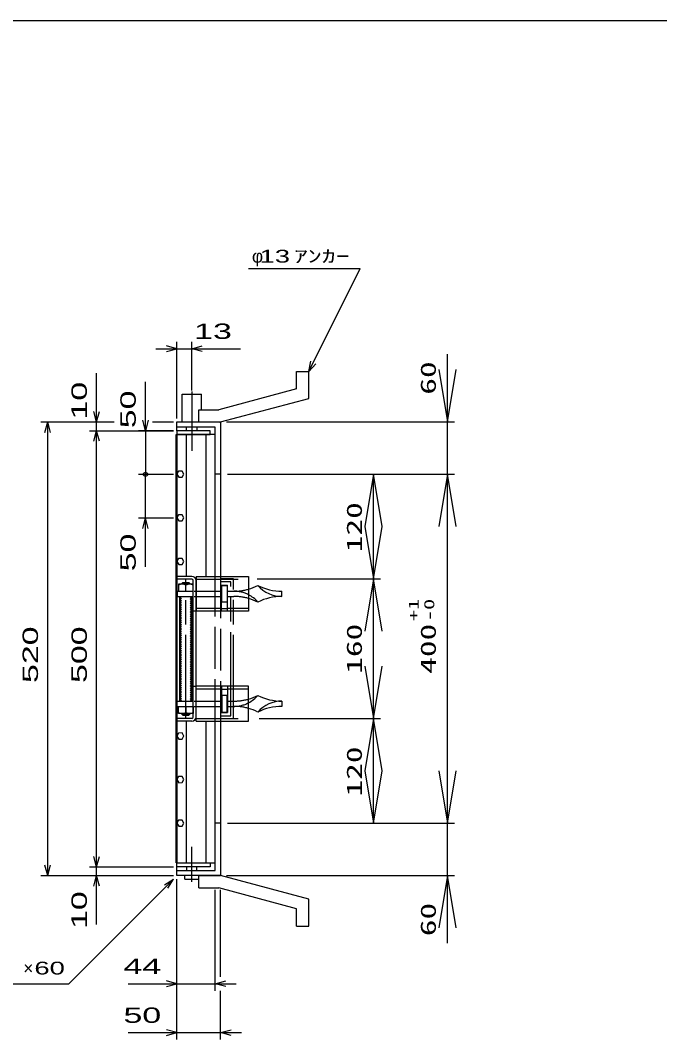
# Model space of a CAD drawing. Units: millimetres, scale not verified. Extents: x -1456 to 1389, y -1026 to 839.
# Drawn here: x -266 to 467, y -330 to 839 of the extents above; entities that cross this region are included whole.
import ezdxf
from ezdxf.enums import TextEntityAlignment as Align

# ---------------------------------------------------------------- set-up
doc = ezdxf.new("R2010")
doc.units = ezdxf.units.MM
doc.header["$LTSCALE"] = 8
for name, pattern in [('CHAIN', [18.5, 12, -1.5, 3.5, -1.5]), ('CHAIN_DOUBLE_DASH', [23.5, 12, -1.5, 3.5, -1.5, 3.5, -1.5]), ('DASHED', [7.5, 6, -1.5]), ('LONG_DASHED_DOTTED', [15.25, 12, -1.5, 0.25, -1.5])]:
    doc.linetypes.add(name, pattern=pattern)
for name, color, linetype, lineweight in [('0_2', 150, 'Continuous', 25), ('16', 3, 'Continuous', 25), ('17', 2, 'Continuous', 25), ('19', 6, 'Continuous', 25), ('22', 4, 'Continuous', 25)]:
    doc.layers.add(name, color=color, linetype=linetype, lineweight=lineweight)
doc.styles.add('ベクトル', font='')
doc.styles.add('ＭＳ ゴシック', font='')
doc.styles.get('ベクトル').set_extended_font_data('ベクトル')
doc.styles.get('ＭＳ ゴシック').set_extended_font_data('MS Gothic')

# ---------------------------------------------------------------- blocks, each defined once
blk = doc.blocks.new('open_arrow')
at = {"color": 0, "linetype": 'Continuous', "lineweight": -2}
blk.add_lwpolyline([(7.5, 1.25), (0, 0), (7.5, -1.25)], dxfattribs=at)

msp = doc.modelspace()

# ---------------------------------------------------------------- hatches: boundary and pattern name
at = {"layer": '17', "lineweight": 13}
h = msp.add_hatch(dxfattribs=at)
h.set_pattern_fill('USER', style=0, pattern_type=2)
h.set_pattern_definition([(135, (-132.931, 460.866), (-1.06066, -1.06066), [])])
h.paths.add_polyline_path([(-83.129, 58.5), (-83.129, 178.5), (-81.129, 178.5), (-81.129, 58.5)])
h = msp.add_hatch(dxfattribs=at)
h.set_pattern_fill('USER', style=0, pattern_type=2)
h.set_pattern_definition([(135, (-125.931, 460.866), (-1.06066, -1.06066), [])])
h.paths.add_polyline_path([(-71.129, 58.5), (-71.129, 178.5), (-69.129, 178.5), (-69.129, 58.5)])

# ---------------------------------------------------------------- linework, layer by layer
at = {"layer": '0_2'}
msp.add_line((-1379.2, 838.8), (1388.8, 838.8), dxfattribs=at)
at = {"layer": '16'}
for p, q in [((-87.129, -127), (-87.129, 364)), ((-87.129, 364), (-86.429, 364)), ((-48.429, 368.5), (-86.429, 368.5)), ((-86.429, 368.5), (-86.429, 364)), ((-86.429, 364), (-48.429, 364)), ((-86.429, 364), (-86.429, -127)), ((-42.429, 364), (-86.429, 364)), ((-75.929, 364), (-75.929, 201.5)), ((-52.929, 201.5), (-52.929, 364)), ((-48.429, 364), (-48.429, 368.5)), ((-42.429, 201.5), (-42.429, 364)), ((-84.453, 321.95), (-86.429, 318.472)), ((-86.429, 318.472), (-84.404, 315.022)), ((-80.453, 321.978), (-84.453, 321.95)), ((-78.429, 318.5), (-80.453, 321.978)), ((-80.405, 315.05), (-78.429, 318.528)), ((-84.404, 315.022), (-80.405, 315.05)), ((-84.453, 271.95), (-86.429, 268.472)), ((-80.453, 271.978), (-84.453, 271.95)), ((-78.429, 268.5), (-80.453, 271.978)), ((-86.429, 268.472), (-84.404, 265.022)), ((-84.404, 265.022), (-80.405, 265.05)), ((-80.405, 265.05), (-78.429, 268.528)), ((-80.453, 221.978), (-84.453, 221.95)), ((-78.429, 218.5), (-80.453, 221.978)), ((-84.453, 221.95), (-86.429, 218.472)), ((-86.429, 218.472), (-84.404, 215.022)), ((-84.404, 215.022), (-80.405, 215.05)), ((-80.405, 215.05), (-78.429, 218.528)), ((-75.929, 35.5), (-75.929, -127)), ((-52.929, -127), (-52.929, 35.5)), ((-42.429, -127), (-42.429, 35.5)), ((-84.453, 21.95), (-86.429, 18.472)), ((-86.429, 18.472), (-84.404, 15.022)), ((-80.453, 21.978), (-84.453, 21.95)), ((-84.404, 15.022), (-80.405, 15.05)), ((-78.429, 18.5), (-80.453, 21.978)), ((-80.405, 15.05), (-78.429, 18.528)), ((-84.453, -28.05), (-86.429, -31.528)), ((-86.429, -31.528), (-84.404, -34.978)), ((-80.453, -28.022), (-84.453, -28.05)), ((-84.404, -34.978), (-80.405, -34.95)), ((-78.429, -31.5), (-80.453, -28.022)), ((-80.405, -34.95), (-78.429, -31.472)), ((-84.453, -78.05), (-86.429, -81.528)), ((-86.429, -81.528), (-84.404, -84.978)), ((-80.453, -78.022), (-84.453, -78.05)), ((-78.429, -81.5), (-80.453, -78.022)), ((-80.405, -84.95), (-78.429, -81.472)), ((-84.404, -84.978), (-80.405, -84.95)), ((-86.429, -127), (-87.129, -127)), ((-86.429, -127), (-48.429, -127)), ((-86.429, -131.5), (-86.429, -127)), ((-86.429, -127), (-42.429, -127)), ((-48.429, -127), (-48.429, -131.5)), ((-48.429, -131.5), (-86.429, -131.5))]:
    msp.add_line(p, q, dxfattribs=at)
at = {"layer": '17', "color": 3}
for p, q in [((-69.229, 201.5), (-86.429, 201.5)), ((-86.429, 198.3), (-86.429, 201.5)), ((-64.429, 201.5), (-64.429, 161.5)), ((-64.429, 201.5), (-4.429, 201.5)), ((-4.429, 201.5), (-4.429, 161.5)), ((-69.229, 198.3), (-86.429, 198.3)), ((-67.629, 40.3), (-67.629, 196.7)), ((-64.429, 40.3), (-64.429, 196.7)), ((-35.429, 191.5), (-28.429, 191.5)), ((-35.429, 161.5), (-35.429, 191.5)), ((-28.429, 161.5), (-28.429, 191.5)), ((-35.429, 164.7), (-28.429, 164.7)), ((-64.429, 161.5), (-67.629, 161.5)), ((-4.429, 161.5), (-64.429, 161.5)), ((-67.629, 75.5), (-64.429, 75.5)), ((-64.429, 35.5), (-64.429, 75.5)), ((-4.429, 75.5), (-64.429, 75.5)), ((-35.429, 75.5), (-35.429, 45.5)), ((-35.429, 72.3), (-28.429, 72.3)), ((-28.429, 75.5), (-28.429, 45.5)), ((-4.429, 35.5), (-4.429, 75.5)), ((-69.229, 38.7), (-86.429, 38.7)), ((-86.429, 38.7), (-86.429, 35.5)), ((-69.229, 35.5), (-86.429, 35.5)), ((-64.429, 35.5), (-4.429, 35.5)), ((-35.429, 45.5), (-28.429, 45.5))]:
    msp.add_line(p, q, dxfattribs=at)
at = {"layer": '17', "color": 171, "linetype": 'DASHED'}
for p, q in [((-42.429, 35.5), (-42.429, 201.5)), ((-36.429, 201.5), (-36.429, 35.5))]:
    msp.add_line(p, q, dxfattribs=at)
at = {"layer": '17'}
for p, q in [((-67.629, 192.5), (-84.629, 192.5)), ((-84.629, 192.5), (-84.629, 184.5)), ((-81.129, 193), (-79.629, 194.5)), ((-81.129, 192.5), (-81.129, 193)), ((-81.129, 193), (-71.129, 193)), ((-80.317, 192.5), (-80.317, 193.812)), ((-79.629, 194.5), (-72.629, 194.5)), ((-76.129, 184.5), (-76.129, 191.605)), ((-71.129, 193), (-72.629, 194.5)), ((-71.941, 192.5), (-71.941, 193.812)), ((-71.129, 192.5), (-71.129, 193)), ((-67.629, 184.5), (-67.629, 192.5)), ((-34.929, 172), (-34.929, 191)), ((-34.929, 191), (-28.929, 191)), ((-28.929, 191), (-28.929, 172)), ((-86.129, 184.5), (-86.129, 178.5)), ((-86.129, 184.5), (-67.629, 184.5)), ((-86.129, 178.5), (-67.629, 178.5)), ((-84.629, 184.5), (-67.629, 184.5)), ((-82.129, 58.5), (-82.129, 178.5)), ((-70.129, 178.5), (-70.129, 58.5)), ((33.871, 178.56), (33.871, 184.5)), ((-28.929, 172), (-34.929, 172)), ((-86.129, 52.5), (-86.129, 58.5)), ((-86.129, 58.5), (-67.629, 58.5)), ((-28.929, 65), (-34.929, 65)), ((-34.929, 65), (-34.929, 46)), ((-28.929, 46), (-28.929, 65)), ((33.871, 58.44), (33.871, 52.5)), ((-86.129, 52.5), (-67.629, 52.5)), ((-84.629, 44.5), (-84.629, 52.5)), ((-84.629, 52.5), (-67.629, 52.5)), ((-76.129, 52.5), (-76.129, 45.395)), ((-67.629, 52.5), (-67.629, 44.5)), ((-67.629, 44.5), (-84.629, 44.5)), ((-81.129, 44.5), (-81.129, 44)), ((-81.129, 44), (-71.129, 44)), ((-81.129, 44), (-79.629, 42.5)), ((-80.317, 44.5), (-80.317, 43.188)), ((-79.629, 42.5), (-72.629, 42.5)), ((-71.129, 44), (-72.629, 42.5)), ((-71.941, 44.5), (-71.941, 43.188)), ((-71.129, 44.5), (-71.129, 44)), ((-34.929, 46), (-28.929, 46))]:
    msp.add_line(p, q, dxfattribs=at)
at = {"layer": '17', "color": 33, "linetype": 'CHAIN'}
msp.add_line((-76.129, 38.346), (-76.129, 197.753), dxfattribs=at)
at = {"layer": '17', "color": 3, "linetype": 'DASHED'}
for p, q in [((-64.429, 198.3), (-4.429, 198.3)), ((-35.429, 164.7), (-64.429, 164.7)), ((-4.429, 164.7), (-28.429, 164.7)), ((-35.429, 72.3), (-64.429, 72.3)), ((-4.429, 72.3), (-28.429, 72.3)), ((-64.429, 38.7), (-4.429, 38.7))]:
    msp.add_line(p, q, dxfattribs=at)
at = {"layer": '17', "color": 7}
for p, q in [((-83.129, 58.5), (-83.129, 178.5)), ((-69.129, 178.5), (-69.129, 58.5))]:
    msp.add_line(p, q, dxfattribs=at)
at = {"layer": '17', "linetype": 'DASHED'}
for p, q in [((-66.544, 184.5), (-34.929, 184.5)), ((-66.544, 178.5), (-34.929, 178.5)), ((-28.929, 184.5), (-21.129, 184.5)), ((-28.929, 178.5), (-21.129, 178.5)), ((-66.544, 58.5), (-34.929, 58.5)), ((-28.929, 58.5), (-21.129, 58.5)), ((-66.544, 52.5), (-34.929, 52.5)), ((-28.929, 52.5), (-21.129, 52.5))]:
    msp.add_line(p, q, dxfattribs=at)
at = {"layer": '17', "color": 3}
for centre, radius, start, end in [((-69.229, 196.7), 4.8, 0, 90), ((-69.229, 196.7), 1.6, 0, 90), ((-69.229, 40.3), 4.8, 270, 0), ((-69.229, 40.3), 1.6, 270, 0)]:
    msp.add_arc(centre, radius, start, end, dxfattribs=at)
at = {"layer": '17'}
for centre, radius, start, end in [((-80.379, 182.055), 10.453, 66.00934, 113.99066), ((-71.879, 182.055), 10.453, 66.00934, 113.99066), ((-21.129, 245.923), 61.423, 285.77645, 296.59714), ((33.871, 215), 36.5, 221.11209, 270), ((33.871, 245.923), 61.423, 243.40286, 270), ((-21.129, 148), 36.5, 41.11209, 62.77189), ((-21.129, 117.077), 61.423, 63.40286, 74.22355), ((33.871, 117.077), 61.423, 90, 116.59714), ((-21.129, 89), 36.5, 297.22811, 318.88791), ((-21.129, 119.923), 61.423, 285.77645, 296.59714), ((33.871, 119.923), 61.423, 243.40286, 270), ((33.871, 22), 36.5, 90, 138.88791), ((-21.129, -8.923), 61.423, 63.40286, 74.22355), ((33.871, -8.923), 61.423, 90, 116.59714), ((-80.379, 54.945), 10.453, 246.00934, 293.99066), ((-71.879, 54.945), 10.453, 246.00934, 293.99066)]:
    msp.add_arc(centre, radius, start, end, dxfattribs=at)
at = {"layer": '17', "linetype": 'DASHED'}
for centre, radius, start, end in [((-21.129, 245.923), 61.423, 270, 285.77645), ((-21.129, 148), 36.5, 62.77189, 90), ((-21.129, 117.077), 61.423, 74.22355, 90), ((-21.129, 119.923), 61.423, 270, 285.77645), ((-21.129, 89), 36.5, 270, 297.22811), ((-21.129, -8.923), 61.423, 74.22355, 90)]:
    msp.add_arc(centre, radius, start, end, dxfattribs=at)
at = {"layer": '19'}
for p, q in [((50.571, 436.5), (64.571, 436.5)), ((50.571, 416.5), (50.571, 436.5)), ((64.571, 405.5), (64.571, 436.5)), ((-80.429, 378.5), (-80.429, 410.5)), ((-80.429, 410.5), (-58.429, 410.5)), ((-58.429, 392.5), (-58.429, 410.5)), ((50.571, 416.5), (-38.429, 392.5)), ((-36.429, 378.5), (64.571, 405.5)), ((-61.429, 392.5), (-38.429, 392.5)), ((-61.429, 378.5), (-61.429, 392.5)), ((-86.429, 368.5), (-86.429, 378.5)), ((-86.429, 378.5), (-37.429, 378.5)), ((-61.429, 378.5), (-36.429, 378.5)), ((-37.429, 378.5), (-36.429, 377.5)), ((-36.429, 377.5), (-36.429, 201.5)), ((-42.429, 372.5), (-86.429, 372.5)), ((-75.429, 368.5), (-75.429, 372.5)), ((-63.429, 372.5), (-63.429, 368.5)), ((-42.429, 201.5), (-42.429, 372.5)), ((-36.429, 318.5), (-42.429, 318.5)), ((-42.429, -135.5), (-42.429, 35.5)), ((-36.429, 35.5), (-36.429, -140.5)), ((-36.429, -81.5), (-42.429, -81.5)), ((-86.429, -141.5), (-86.429, -131.5)), ((-86.429, -135.5), (-42.429, -135.5)), ((-75.429, -131.5), (-75.429, -135.5)), ((-63.429, -135.5), (-63.429, -131.5)), ((-37.429, -141.5), (-86.429, -141.5)), ((-77.429, -145.5), (-77.429, -141.5)), ((-77.429, -145.5), (-61.429, -145.5)), ((-61.429, -141.5), (-36.429, -141.5)), ((-61.429, -155.5), (-61.429, -141.5)), ((-61.429, -145.5), (-61.429, -141.5)), ((-36.429, -140.5), (-37.429, -141.5)), ((64.571, -168.5), (-36.429, -141.5)), ((-61.429, -155.5), (-38.429, -155.5)), ((50.571, -179.5), (-38.429, -155.5)), ((64.571, -199.5), (64.571, -168.5)), ((50.571, -199.5), (50.571, -179.5)), ((50.571, -199.5), (64.571, -199.5))]:
    msp.add_line(p, q, dxfattribs=at)
at = {"layer": '19', "linetype": 'LONG_DASHED_DOTTED'}
for p, q in [((-69.429, 413.5), (-69.429, 345.5)), ((-69.429, -148.5), (-69.429, -108.5))]:
    msp.add_line(p, q, dxfattribs=at)
at = {"layer": '19', "linetype": 'CHAIN_DOUBLE_DASH'}
for p, q in [((-21.429, 198.5), (-36.429, 198.5)), ((-24.629, 195.3), (-36.429, 195.3)), ((-24.629, 41.7), (-24.629, 195.3)), ((-21.429, 38.5), (-21.429, 198.5)), ((-36.429, 41.7), (-24.629, 41.7)), ((-36.429, 38.5), (-21.429, 38.5))]:
    msp.add_line(p, q, dxfattribs=at)
at = {"layer": '22'}
for p, q in [((-4.429, 554.5), (123.571, 554.5)), ((64.571, 436.5), (123.571, 554.5)), ((-86.429, 382.5), (-86.429, 470.5)), ((-69.429, 414.504), (-69.429, 470.5)), ((-110.429, 462.5), (-86.429, 462.5)), ((-86.429, 462.5), (-98.429, 465.7)), ((-98.429, 459.3), (-86.429, 462.5)), ((-86.429, 462.5), (-69.429, 462.5)), ((-69.429, 462.5), (-57.429, 465.7)), ((-57.429, 459.3), (-69.429, 462.5)), ((-69.429, 462.5), (-13.429, 462.5)), ((223.604, 318.5), (223.604, 456.082)), ((64.571, 436.5), (66.971, 448.18)), ((64.571, 436.5), (72.571, 445.3)), ((-178.429, 378.5), (-178.429, 434.5)), ((-122.429, 368.5), (-122.429, 424.5)), ((-178.429, 378.5), (-181.629, 390.5)), ((-178.429, 378.5), (-175.229, 390.5)), ((-242.429, 378.5), (-158.429, 378.5)), ((-237.629, 366.5), (-234.429, 378.5)), ((-231.229, 366.5), (-234.429, 378.5)), ((-234.429, -141.5), (-234.429, 378.5)), ((-186.429, 378.5), (-158.429, 378.5)), ((-178.429, 368.5), (-178.429, 378.5)), ((-122.429, 368.5), (-125.629, 380.5)), ((-119.229, 380.5), (-122.429, 368.5)), ((-114.429, 378.5), (-90.429, 378.5)), ((-114.429, 378.5), (-90.429, 378.5)), ((-29.429, 378.5), (231.604, 378.5)), ((-186.429, 368.5), (-90.429, 368.5)), ((-181.629, 356.5), (-178.429, 368.5)), ((-175.229, 356.5), (-178.429, 368.5)), ((-178.429, -131.5), (-178.429, 368.5)), ((-90.429, 368.5), (-130.429, 368.5)), ((-122.429, 368.5), (-122.429, 318.5)), ((-130.429, 318.5), (-90.429, 318.5)), ((-122.429, 268.5), (-122.429, 318.5)), ((-28.429, 318.5), (146.85, 318.5)), ((-20.429, 318.5), (231.604, 318.5)), ((-20.429, 318.5), (231.604, 318.5)), ((138.85, 198.5), (138.85, 318.5)), ((223.604, -81.5), (223.604, 318.5)), ((-130.429, 268.5), (-90.429, 268.5)), ((-125.629, 256.5), (-122.429, 268.5)), ((-119.229, 256.5), (-122.429, 268.5)), ((-122.429, 212.5), (-122.429, 268.5)), ((5.346, 198.5), (146.85, 198.5)), ((5.346, 198.5), (146.85, 198.5)), ((138.85, 38.5), (138.85, 198.5)), ((7.672, 38.5), (146.85, 38.5)), ((7.672, 38.5), (146.85, 38.5)), ((138.85, -81.5), (138.85, 38.5)), ((-28.429, -81.5), (146.85, -81.5)), ((-20.429, -81.5), (231.604, -81.5)), ((-20.429, -81.5), (231.604, -81.5)), ((223.604, -219.082), (223.604, -81.5)), ((-178.429, -131.5), (-181.629, -119.5)), ((-178.429, -131.5), (-175.229, -119.5)), ((-234.429, -141.5), (-237.629, -129.5)), ((-234.429, -141.5), (-231.229, -129.5)), ((-186.429, -131.5), (-90.429, -131.5)), ((-178.429, -141.5), (-178.429, -131.5)), ((-242.429, -141.5), (-90.429, -141.5)), ((-210.429, -265.5), (-90.429, -145.5)), ((-186.429, -141.5), (-90.429, -141.5)), ((-181.629, -153.5), (-178.429, -141.5)), ((-175.229, -153.5), (-178.429, -141.5)), ((-178.429, -197.5), (-178.429, -141.5)), ((-100.829, -151.9), (-90.429, -145.5)), ((-96.829, -155.9), (-90.429, -145.5)), ((-86.429, -273.5), (-86.429, -145.5)), ((-86.429, -329.5), (-86.429, -145.5)), ((-29.429, -141.5), (231.604, -141.5)), ((-42.429, -273.5), (-42.429, -157.696)), ((-36.429, -257.5), (-36.429, -157.696)), ((-370.429, -265.5), (-210.429, -265.5)), ((-142.429, -265.5), (-86.429, -265.5)), ((-86.429, -265.5), (-98.429, -262.3)), ((-98.429, -268.7), (-86.429, -265.5)), ((-86.429, -265.5), (-42.429, -265.5)), ((-42.429, -265.5), (-30.429, -262.3)), ((-30.429, -268.7), (-42.429, -265.5)), ((-42.429, -265.5), (-18.429, -265.5)), ((-36.429, -329.5), (-36.429, -273.5)), ((-142.429, -321.5), (-86.429, -321.5)), ((-86.429, -321.5), (-98.429, -318.3)), ((-98.429, -324.7), (-86.429, -321.5)), ((-86.429, -321.5), (-36.429, -321.5)), ((-36.429, -321.5), (-24.429, -318.3)), ((-24.429, -324.7), (-36.429, -321.5)), ((-36.429, -321.5), (-12.429, -321.5))]:
    msp.add_line(p, q, dxfattribs=at)
msp.add_circle((-122.429, 318.5), 2.4, dxfattribs=at)

# ---------------------------------------------------------------- block references
at = {"layer": '22', "xscale": 8, "yscale": 8}
for p, rotation in [((223.604, 378.5), 90), ((138.85, 318.5), 270), ((223.604, 318.5), 270), ((138.85, 198.5), 90), ((138.85, 198.5), 270), ((138.85, 38.5), 90), ((138.85, 38.5), 270), ((138.85, -81.5), 90), ((223.604, -81.5), 90), ((223.604, -141.5), 270)]:
    msp.add_blockref('open_arrow', p, dxfattribs=dict(at, rotation=rotation))

# ---------------------------------------------------------------- texts
at = {"layer": '22', "color": 2, "style": 'ベクトル'}
for s, p in [('φ', (-0.429, 568.5)), ('×', (-262.429, -247.5))]:
    msp.add_text(s, height=14.66, dxfattribs=at).set_placement(p, align=Align.MIDDLE_LEFT)
for s, height, width, p in [(' 13 ', 14.66, 1.6, (-0.429, 568.5)), ('ｱﾝｶｰ', 14.66, 1.6, (47.571, 568.5)), (' 13 ', 17.6, 1.65, (-77.429, 482.5)), (' 60 ', 14.66, 1.6, (-258.429, -247.5)), (' 44 ', 17.6, 1.65, (-158.429, -245.5)), (' 50 ', 17.6, 1.65, (-158.429, -301.5))]:
    msp.add_text(s, height=height, dxfattribs=dict(at, width=width)).set_placement(p, align=Align.MIDDLE_LEFT)
at = {"layer": '22', "style": 'ＭＳ ゴシック', "width": 1.6}
msp.add_text('60', height=17.6, rotation=90, dxfattribs=at).set_placement((215.604, 409.682), align=Align.BOTTOM_LEFT)
at = {"layer": '22', "color": 2, "style": 'ベクトル', "width": 1.65}
for s, p in [(' 10 ', (-198.429, 370.5)), (' 50 ', (-142.429, 360.5)), (' 50 ', (-142.429, 196.5)), (' 520 ', (-254.429, 68.5)), (' 500 ', (-198.429, 68.5)), (' 10 ', (-198.429, -213.5))]:
    msp.add_text(s, height=17.6, rotation=90, dxfattribs=at).set_placement(p, align=Align.MIDDLE_LEFT)
at = {"layer": '22', "style": 'ＭＳ ゴシック', "width": 1.6}
for s, p in [('120', (130.85, 257.788)), ('160', (130.85, 118.5)), ('400', (215.604, 118.5)), ('120', (130.85, -22.212))]:
    msp.add_text(s, height=17.6, rotation=90, dxfattribs=at).set_placement(p, align=Align.BOTTOM_CENTER)
at = {"layer": '22', "color": 2, "style": 'ＭＳ ゴシック', "width": 1.6}
for s, p in [('+1', (184.896, 163.027)), ('-0', (202.599, 163.027))]:
    msp.add_text(s, height=11.73, rotation=90, dxfattribs=at).set_placement(p, align=Align.MIDDLE_CENTER)
at = {"layer": '22', "style": 'ＭＳ ゴシック', "width": 1.6}
msp.add_text('60', height=17.6, rotation=90, dxfattribs=at).set_placement((215.604, -172.682), align=Align.BOTTOM_RIGHT)

doc.saveas('drawing.dxf')
